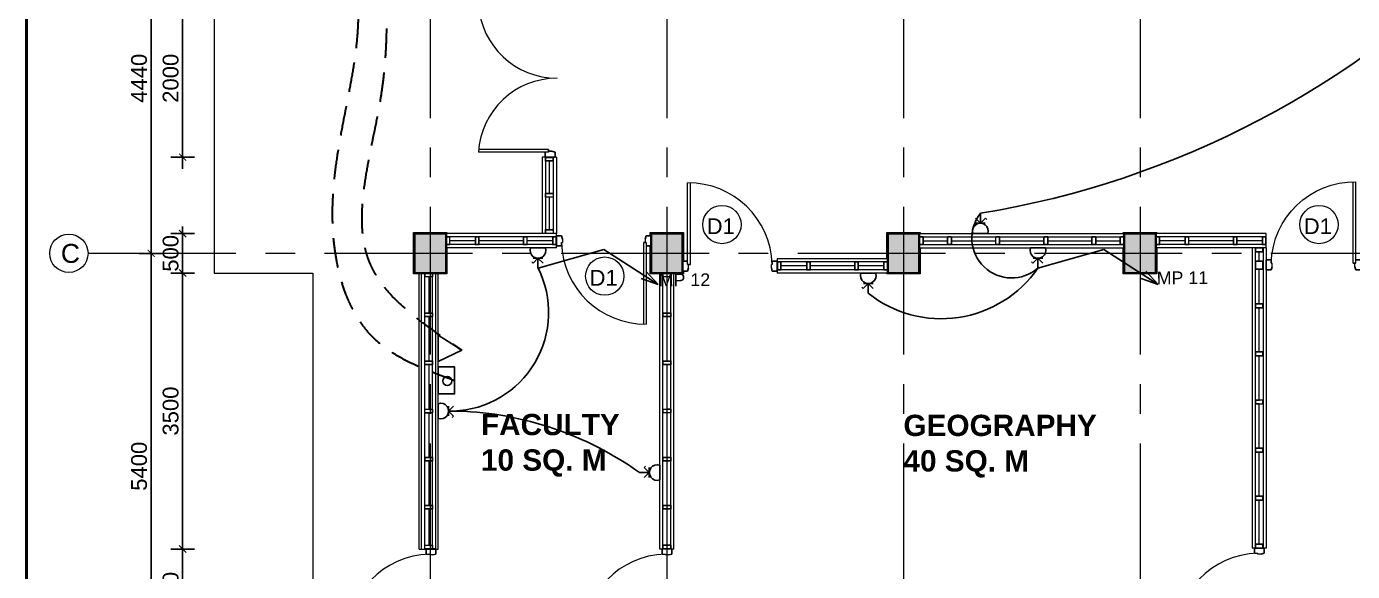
# Model space of a CAD drawing. Header units: inches. Extents: x 527934 to 2134587, y -408734 to 227304.
# Drawn here: x 1396942 to 1413755, y -158539 to -151629 of the extents above; entities that cross this region are included whole.
import ezdxf

# ---------------------------------------------------------------- set-up
doc = ezdxf.new("R2010")
doc.units = ezdxf.units.IN
doc.header["$MEASUREMENT"] = 0
doc.linetypes.add('CENTER', pattern=[2, 1.25, -0.25, 0.25, -0.25])
doc.linetypes.add('HIDDEN', pattern=[0.375, 0.25, -0.125])
for name, color, linetype, lineweight in [('2 POWER TEL COMP', 3, 'Continuous', 25), ('6 LIGHT PT WIRING', 3, 'Continuous', 25), ('7 POWER PT WIRING', 3, 'Continuous', 25), ('centre line', 1, 'CENTER', 9), ('dim', 253, 'Continuous', 9), ('door', 77, 'Continuous', 13), ('hatch', 250, 'Continuous', 5), ('hatch - general', 252, 'Continuous', 5), ('hatch 2', 251, 'Continuous', 5), ('metal', 40, 'Continuous', 18), ('partition wall', 5, 'Continuous', 20), ('plaster line', 253, 'Continuous', 5), ('plinth', 5, 'Continuous', 9), ('sill', 253, 'Continuous', 13), ('text', 7, 'Continuous', 13), ('TITLE THICK', 7, 'Continuous', 50), ('wall - brick', 30, 'Continuous', 35)]:
    doc.layers.add(name, color=color, linetype=linetype, lineweight=lineweight)
doc.styles.add('labelling', font='arial.ttf')
doc.styles.get("Standard").update_dxf_attribs({"font": 'arial.ttf'})
doc.styles.add('style1', font='arial.ttf')
doc.linetypes.add('BATTING', pattern='A,0.0001,-0.1,[134,ltypeshp.shx,S=0.1,R=0,X=-0.1,Y=0],-0.2,[134,ltypeshp.shx,S=0.1,R=180,X=0.1,Y=0],-0.1', length=0.4001)
doc.dimstyles.new('dim 100', dxfattribs={"dimtxt": 200, "dimasz": 90, "dimexe": 150, "dimexo": 150, "dimgap": 50, "dimtad": 1, "dimdec": 0, "dimzin": 0, "dimdsep": 46, "dimtxsty": 'Standard', "dimblk": 'ARCHTICK', "dimcen": 100, "dimdle": 150, "dimazin": 0, "dimtfac": 1, "dimtdec": 0, "dimtix": 1, "dimtmove": 2, "dimatfit": 3, "dimfxl": 150, "dimfxlon": 1, "dimtolj": 1, "dimtzin": 0, "dimarcsym": 0})

# ---------------------------------------------------------------- blocks, each defined once
blk = doc.blocks.new('main door')
at = {"layer": 'door'}
for p, q in [((1794024, -134304), (1793136, -134304)), ((1794024, -134339), (1793139, -134339)), ((1794024, -136178), (1793136, -136178)), ((1794024, -136143), (1793139, -136143))]:
    blk.add_line(p, q, dxfattribs=at)
at = {"layer": 'door', "lineweight": 25}
for p, q in [((1793984, -134241), (1794109, -134241)), ((1793984, -134304), (1793984, -134241)), ((1794024, -134339), (1794024, -134304)), ((1794024, -134316), (1794069, -134316)), ((1794109, -134304), (1794069, -134316)), ((1794109, -134304), (1794109, -134241)), ((1793984, -136178), (1793984, -136241)), ((1794024, -136143), (1794024, -136178)), ((1794024, -136166), (1794069, -136166)), ((1794069, -136166), (1794109, -136178)), ((1794109, -136178), (1794109, -136241)), ((1793984, -136241), (1794109, -136241))]:
    blk.add_line(p, q, dxfattribs=at)
at = {"layer": 'door'}
for centre, start, end in [((1794134, -134241), 183.612, 270), ((1794134, -136241), 90, 176.388)]:
    blk.add_arc(centre, 1000, start, end, dxfattribs=at)
blk = doc.blocks.new('door 1')
at = {"layer": 'door', "lineweight": 25}
for p, q in [((1761262, -142071), (1761366, -142071)), ((1761262, -142124), (1761262, -142071)), ((1761366, -142124), (1761366, -142071)), ((1761333, -142134), (1761366, -142124)), ((1761262, -143019), (1761262, -143071)), ((1761296, -142990), (1761296, -143019)), ((1761333, -143009), (1761366, -143019)), ((1761366, -143019), (1761366, -143071)), ((1761262, -143071), (1761366, -143071))]:
    blk.add_line(p, q, dxfattribs=at)
at = {"layer": 'door'}
for p, q in [((1761262, -142124), (1761296, -142124)), ((1761296, -142124), (1761296, -142134)), ((1761333, -142134), (1761296, -142134)), ((1761296, -142990), (1760435, -142990)), ((1761296, -143019), (1760435, -143019)), ((1761333, -143009), (1761296, -143009))]:
    blk.add_line(p, q, dxfattribs=at)
blk.add_arc((1761320, -143009), 885, 91.5672, 180.6496, dxfattribs=at)
blk = doc.blocks.new('2X4')
at = {"layer": 'hatch 2'}
h = blk.add_hatch(dxfattribs=at)
h.set_pattern_fill('ANSI31', color=256, scale=20)
h.set_pattern_definition([(45, (0, 0), (-1.767766953, 1.767766953), [])])
h.paths.add_polyline_path([(5938822, -146997), (5938776, -146997, 0.414214), (5938774, -146999), (5938774, -147047), (5938777, -147047), (5938777, -147000), (5938821, -147000), (5938821, -147047), (5938824, -147047), (5938824, -146999, 0.414214)])
h.paths.add_polyline_path([(5938777, -147047), (5938774, -147047), (5938774, -147095, 0.414214), (5938776, -147097), (5938822, -147097, 0.414218), (5938824, -147095), (5938824, -147047), (5938821, -147047), (5938821, -147094), (5938777, -147094)])
at = {"layer": 'metal'}
blk.add_lwpolyline([(5938776, -147097), (5938822, -147097, 0.414214), (5938824, -147095), (5938824, -146999, 0.414214), (5938822, -146997), (5938776, -146997, 0.414214), (5938774, -146999), (5938774, -147095, 0.414214)], format="xyb", close=True, dxfattribs=at)
blk.add_lwpolyline([(5938777, -147094), (5938821, -147094), (5938821, -147000), (5938777, -147000)], close=True, dxfattribs=at)
blk = doc.blocks.new('_ArchTick')
at = {"color": 0, "linetype": 'ByBlock', "const_width": 0.15}
blk.add_lwpolyline([(-0.5, -0.5), (0.5, 0.5)], dxfattribs=at)
blk = doc.blocks.new('*D3021')
at = {"layer": 'Defpoints', "color": 0, "ltscale": 400}
for p in [(1401862, -150065), (1398522, -154505), (1401862, -154505)]:
    blk.add_point(p, dxfattribs=at)
at = {"layer": 'dim', "color": 0, "lineweight": -2, "ltscale": 400}
for p, q in [((1398522, -149915), (1398522, -154655)), ((1398672, -150065), (1398372, -150065)), ((1398672, -154505), (1398372, -154505))]:
    blk.add_line(p, q, dxfattribs=at)
at = {"layer": 'dim', "color": 0, "lineweight": -2, "ltscale": 400, "xscale": 90, "yscale": 90, "zscale": 90}
for p, rotation in [((1398522, -150065), 90), ((1398522, -154505), 270)]:
    blk.add_blockref('_ArchTick', p, dxfattribs=dict(at, rotation=rotation))
at = {"layer": 'dim', "color": 0, "ltscale": 400, "insert": (1398370, -152285), "char_height": 200, "attachment_point": 5, "rotation": 90}
blk.add_mtext('\\A1;4440', dxfattribs=at)
blk = doc.blocks.new('*D3022')
at = {"layer": 'Defpoints', "color": 0, "ltscale": 400}
for p in [(1401862, -154505), (1398522, -159905), (1401862, -159905)]:
    blk.add_point(p, dxfattribs=at)
at = {"layer": 'dim', "color": 0, "lineweight": -2, "ltscale": 400}
for p, q in [((1398672, -154505), (1398372, -154505)), ((1398522, -154355), (1398522, -160055)), ((1398672, -159905), (1398372, -159905))]:
    blk.add_line(p, q, dxfattribs=at)
at = {"layer": 'dim', "color": 0, "lineweight": -2, "ltscale": 400, "xscale": 90, "yscale": 90, "zscale": 90}
for p, rotation in [((1398522, -154505), 90), ((1398522, -159905), 270)]:
    blk.add_blockref('_ArchTick', p, dxfattribs=dict(at, rotation=rotation))
at = {"layer": 'dim', "color": 0, "ltscale": 400, "insert": (1398370, -157205), "char_height": 200, "attachment_point": 5, "rotation": 90}
blk.add_mtext('\\A1;5400', dxfattribs=at)
blk = doc.blocks.new('*D2314')
at = {"layer": 'Defpoints', "color": 0, "ltscale": 400}
for p in [(1403482, -151285), (1398922, -153285), (1403482, -153285)]:
    blk.add_point(p, dxfattribs=at)
at = {"layer": 'dim', "color": 0, "lineweight": -2, "ltscale": 400}
for p, q in [((1398922, -151135), (1398922, -153435)), ((1399072, -151285), (1398772, -151285)), ((1399072, -153285), (1398772, -153285))]:
    blk.add_line(p, q, dxfattribs=at)
at = {"layer": 'dim', "color": 0, "lineweight": -2, "ltscale": 400, "xscale": 90, "yscale": 90, "zscale": 90}
for p, rotation in [((1398922, -151285), 90), ((1398922, -153285), 270)]:
    blk.add_blockref('_ArchTick', p, dxfattribs=dict(at, rotation=rotation))
at = {"layer": 'dim', "color": 0, "ltscale": 400, "insert": (1398770, -152285), "char_height": 200, "attachment_point": 5, "rotation": 90}
blk.add_mtext('\\A1;2000', dxfattribs=at)
blk = doc.blocks.new('*D3027')
at = {"layer": 'Defpoints', "color": 0, "ltscale": 400}
for p in [(1403482, -154255), (1398922, -154755), (1401862, -154755)]:
    blk.add_point(p, dxfattribs=at)
at = {"layer": 'dim', "color": 0, "lineweight": -2, "ltscale": 400}
for p, q in [((1398922, -154255), (1398922, -154165)), ((1399072, -154255), (1398772, -154255)), ((1398922, -154255), (1398922, -154755)), ((1399072, -154755), (1398772, -154755)), ((1398922, -154755), (1398922, -154845))]:
    blk.add_line(p, q, dxfattribs=at)
at = {"layer": 'dim', "color": 0, "lineweight": -2, "ltscale": 400, "xscale": 90, "yscale": 90, "zscale": 90}
for p, rotation in [((1398922, -154255), 270), ((1398922, -154755), 90)]:
    blk.add_blockref('_ArchTick', p, dxfattribs=dict(at, rotation=rotation))
at = {"layer": 'dim', "color": 0, "ltscale": 400, "insert": (1398770, -154505), "char_height": 200, "attachment_point": 5, "rotation": 90}
blk.add_mtext('\\A1;500', dxfattribs=at)
blk = doc.blocks.new('*D3028')
at = {"layer": 'Defpoints', "color": 0, "ltscale": 400}
for p in [(1401862, -154755), (1398922, -158255), (1401922, -158255)]:
    blk.add_point(p, dxfattribs=at)
at = {"layer": 'dim', "color": 0, "lineweight": -2, "ltscale": 400}
for p, q in [((1398922, -154605), (1398922, -158405)), ((1399072, -154755), (1398772, -154755)), ((1399072, -158255), (1398772, -158255))]:
    blk.add_line(p, q, dxfattribs=at)
at = {"layer": 'dim', "color": 0, "lineweight": -2, "ltscale": 400, "xscale": 90, "yscale": 90, "zscale": 90}
for p, rotation in [((1398922, -154755), 90), ((1398922, -158255), 270)]:
    blk.add_blockref('_ArchTick', p, dxfattribs=dict(at, rotation=rotation))
at = {"layer": 'dim', "color": 0, "ltscale": 400, "insert": (1398770, -156505), "char_height": 200, "attachment_point": 5, "rotation": 90}
blk.add_mtext('\\A1;3500', dxfattribs=at)
blk = doc.blocks.new('*D2315')
at = {"layer": 'Defpoints', "color": 0, "ltscale": 400}
for p in [(1401922, -158255), (1398922, -159455), (1401922, -159455)]:
    blk.add_point(p, dxfattribs=at)
at = {"layer": 'dim', "color": 0, "lineweight": -2, "ltscale": 400}
for p, q in [((1398922, -158105), (1398922, -159605)), ((1399072, -158255), (1398772, -158255)), ((1399072, -159455), (1398772, -159455))]:
    blk.add_line(p, q, dxfattribs=at)
at = {"layer": 'dim', "color": 0, "lineweight": -2, "ltscale": 400, "xscale": 90, "yscale": 90, "zscale": 90}
for p, rotation in [((1398922, -158255), 90), ((1398922, -159455), 270)]:
    blk.add_blockref('_ArchTick', p, dxfattribs=dict(at, rotation=rotation))
at = {"layer": 'dim', "color": 0, "ltscale": 400, "insert": (1398770, -158855), "char_height": 200, "attachment_point": 5, "rotation": 90}
blk.add_mtext('\\A1;1200', dxfattribs=at)
blk = doc.blocks.new('15 amp socket')
at = {"color": 3, "lineweight": 25}
for p, q in [((593022, 179162), (593022, 179286)), ((593022, 179162), (592958, 179225)), ((592960, 179162), (593084, 179162)), ((593022, 179162), (593085, 179225)), ((593085, 179225), (593102, 179208)), ((592928, 179029), (593115, 179029))]:
    blk.add_line(p, q, dxfattribs=at)
blk.add_arc((593022, 179062), 99.5, 340.3538, 199.6462, dxfattribs=at)
blk = doc.blocks.new('*U1908')
at = {"color": 3}
for p, q in [((-181314.18, -126920.66), (-181293.84, -126918.08)), ((-181293.84, -126918.08), (-181299.51, -126917.36)), ((-181293.84, -126918.08), (-181299.16, -126920.12)), ((-181326.36, -126938.56), (-181314.18, -126920.66))]:
    blk.add_line(p, q, dxfattribs=at)
blk = doc.blocks.new('TEL OUTLET')
at = {"color": 2}
for p, q in [((5876377, -80918), (5876186, -81218)), ((5876377, -80918), (5876521, -81218)), ((5876186, -81218), (5876521, -81218))]:
    blk.add_line(p, q, dxfattribs=at)
blk = doc.blocks.new('DATA OUTLET')
at = {"color": 6}
blk.add_lwpolyline([(5876198, -81485), (5876542, -81485), (5876542, -81694), (5876198, -81694)], close=True, dxfattribs=at)
blk.add_circle((5876363, -81600), 57.3, dxfattribs=at)

msp = doc.modelspace()

# ---------------------------------------------------------------- hatches: boundary and pattern name
at = {"layer": 'hatch - general'}
h = msp.add_hatch(dxfattribs=at)
h.set_pattern_fill('AR-CONC', color=256, scale=15)
h.set_pattern_definition([(50, (-719819.97, -60048.64), (107.5890274, -9.4128202), [11.25, -123.75]), (355, (-719819.97, -60048.64), (-20.8127, 112.82882), [9, -99]), (100.4514445, (-719811, -60049.42), (86.776327, 103.4159986), [9.561029, -105.171317]), (46.1842, (-719819.97, -60018.64), (160.0862, -24.827892), [16.875, -185.625]), (96.6356355, (-719806.63, -60020.7), (140.199292, 146.11779), [14.341551, -157.757064]), (351.184164, (-719819.97, -60018.64), (140.199292, 146.11779), [13.5, -148.5]), (21, (-719804.97, -60026.14), (89.5360578, -60.3928336), [11.25, -123.75]), (326, (-719804.97, -60026.14), (36.4973, 108.772507), [9, -99]), (71.451445, (-719797.5, -60031.17), (126.0333565, 48.379673), [9.5610285, -105.171317]), (37.5, (-719819.966, -60048.636), (1.8239783, 49.9340781), [0, -97.8, 0, -100.5, 0, -99.375]), (7.5, (-719819.966, -60048.636), (39.4604306, 59.1617568), [0, -57.3, 0, -95.55, 0, -37.875]), (327.5, (-719853.416, -60048.636), (80.0733654, -3.38323076), [0, -37.5, 0, -117, 0, -155.25]), (317.5, (-719868.416, -60048.636), (87.4779254, 15.0157473), [0, -48.75, 0, -77.7, 0, -110.25])])
h.paths.add_polyline_path([(1417261.7, -154254.6), (1417061.7, -154254.6), (1417061.7, -154504.6), (1417261.7, -154504.6)])
h.paths.add_polyline_path([(1417261.7, -154504.6), (1417061.7, -154504.6), (1417061.7, -154754.6), (1417261.7, -154754.6)])
h.paths.add_polyline_path([(1417061.7, -154504.6), (1416861.7, -154504.6), (1416861.7, -154754.6), (1417061.7, -154754.6)])
h.paths.add_polyline_path([(1417061.7, -154254.6), (1416861.7, -154254.6), (1416861.7, -154504.6), (1417061.7, -154504.6)])
h.paths.add_polyline_path([(1414261.7, -154504.6), (1414061.7, -154504.6), (1414061.7, -154754.6), (1414261.7, -154754.6)])
h.paths.add_polyline_path([(1414261.7, -154254.6), (1414061.7, -154254.6), (1414061.7, -154504.6), (1414261.7, -154504.6)])
h.paths.add_polyline_path([(1414061.7, -154254.6), (1413861.7, -154254.6), (1413861.7, -154504.6), (1414061.7, -154504.6)])
h.paths.add_polyline_path([(1414061.7, -154504.6), (1413861.7, -154504.6), (1413861.7, -154754.6), (1414061.7, -154754.6)])
h.paths.add_polyline_path([(1411261.7, -154504.6), (1411061.7, -154504.6), (1411061.7, -154754.6), (1411261.7, -154754.6)])
h.paths.add_polyline_path([(1411261.7, -154254.6), (1411061.7, -154254.6), (1411061.7, -154504.6), (1411261.7, -154504.6)])
h.paths.add_polyline_path([(1411061.7, -154254.6), (1410861.7, -154254.6), (1410861.7, -154504.6), (1411061.7, -154504.6)])
h.paths.add_polyline_path([(1411061.7, -154504.6), (1410861.7, -154504.6), (1410861.7, -154754.6), (1411061.7, -154754.6)])
h.paths.add_polyline_path([(1408061.7, -154504.6), (1407861.7, -154504.6), (1407861.7, -154754.6), (1408061.7, -154754.6)])
h.paths.add_polyline_path([(1408261.7, -154504.6), (1408061.7, -154504.6), (1408061.7, -154754.6), (1408261.7, -154754.6)])
h.paths.add_polyline_path([(1408261.7, -154254.6), (1408061.7, -154254.6), (1408061.7, -154504.6), (1408261.7, -154504.6)])
h.paths.add_polyline_path([(1408061.7, -154254.6), (1407861.7, -154254.6), (1407861.7, -154504.6), (1408061.7, -154504.6)])
h.paths.add_polyline_path([(1405261.7, -154504.6), (1405061.7, -154504.6), (1405061.7, -154754.6), (1405261.7, -154754.6)])
h.paths.add_polyline_path([(1405261.7, -154254.6), (1405061.7, -154254.6), (1405061.7, -154504.6), (1405261.7, -154504.6)])
h.paths.add_polyline_path([(1405061.7, -154254.6), (1404861.7, -154254.6), (1404861.7, -154504.6), (1405061.7, -154504.6)])
h.paths.add_polyline_path([(1405061.7, -154504.6), (1404861.7, -154504.6), (1404861.7, -154754.6), (1405061.7, -154754.6)])
h.paths.add_polyline_path([(1402261.7, -154504.6), (1402061.7, -154504.6), (1402061.7, -154754.6), (1402261.7, -154754.6)])
h.paths.add_polyline_path([(1402261.7, -154254.6), (1402061.7, -154254.6), (1402061.7, -154504.6), (1402261.7, -154504.6)])
h.paths.add_polyline_path([(1402061.7, -154254.6), (1401861.7, -154254.6), (1401861.7, -154504.6), (1402061.7, -154504.6)])
h.paths.add_polyline_path([(1402061.7, -154504.6), (1401861.7, -154504.6), (1401861.7, -154754.6), (1402061.7, -154754.6)])
h.paths.add_polyline_path([(1402061.7, -149814.6), (1401861.7, -149814.6), (1401861.7, -150064.6), (1402061.7, -150064.6)])
h.paths.add_polyline_path([(1402261.7, -149814.6), (1402061.7, -149814.6), (1402061.7, -150064.6), (1402261.7, -150064.6)])
h.paths.add_polyline_path([(1402261.7, -150064.6), (1402061.7, -150064.6), (1402061.7, -150314.6), (1402261.7, -150314.6)])
h.paths.add_polyline_path([(1402061.7, -150064.6), (1401861.7, -150064.6), (1401861.7, -150314.6), (1402061.7, -150314.6)])
h.paths.add_polyline_path([(1405061.7, -149814.6), (1404861.7, -149814.6), (1404861.7, -150064.6), (1405061.7, -150064.6)])
h.paths.add_polyline_path([(1405261.7, -149814.6), (1405061.7, -149814.6), (1405061.7, -150064.6), (1405261.7, -150064.6)])
h.paths.add_polyline_path([(1405261.7, -150064.6), (1405061.7, -150064.6), (1405061.7, -150314.6), (1405261.7, -150314.6)])
h.paths.add_polyline_path([(1405061.7, -150064.6), (1404861.7, -150064.6), (1404861.7, -150314.6), (1405061.7, -150314.6)])
h.paths.add_polyline_path([(1408261.7, -150064.6), (1408061.7, -150064.6), (1408061.7, -150314.6), (1408261.7, -150314.6)])
h.paths.add_polyline_path([(1408261.7, -149814.6), (1408061.7, -149814.6), (1408061.7, -150064.6), (1408261.7, -150064.6)])
h.paths.add_polyline_path([(1408061.7, -149814.6), (1407861.7, -149814.6), (1407861.7, -150064.6), (1408061.7, -150064.6)])
h.paths.add_polyline_path([(1408061.7, -150064.6), (1407861.7, -150064.6), (1407861.7, -150314.6), (1408061.7, -150314.6)])
h.paths.add_polyline_path([(1411261.7, -150064.6), (1410861.7, -150064.6), (1410861.7, -150314.6), (1411261.7, -150314.6)])
h.paths.add_polyline_path([(1411261.7, -149814.6), (1410861.7, -149814.6), (1410861.7, -150064.6), (1411261.7, -150064.6)])
h.paths.add_polyline_path([(1414261.7, -150064.6), (1414061.7, -150064.6), (1414061.7, -150314.6), (1414261.7, -150314.6)])
h.paths.add_polyline_path([(1414061.7, -150064.6), (1413861.7, -150064.6), (1413861.7, -150314.6), (1414061.7, -150314.6)])
h.paths.add_polyline_path([(1414061.7, -149814.6), (1413861.7, -149814.6), (1413861.7, -150064.6), (1414061.7, -150064.6)])
h.paths.add_polyline_path([(1414261.7, -149814.6), (1414061.7, -149814.6), (1414061.7, -150064.6), (1414261.7, -150064.6)])
h.paths.add_polyline_path([(1417261.7, -150064.6), (1417061.7, -150064.6), (1417061.7, -150314.6), (1417261.7, -150314.6)])
h.paths.add_polyline_path([(1417061.7, -150064.6), (1416861.7, -150064.6), (1416861.7, -150314.6), (1417061.7, -150314.6)])
h.paths.add_polyline_path([(1417261.7, -149814.6), (1417061.7, -149814.6), (1417061.7, -150064.6), (1417261.7, -150064.6)])
h.paths.add_polyline_path([(1417061.7, -149814.6), (1416861.7, -149814.6), (1416861.7, -150064.6), (1417061.7, -150064.6)])
h.paths.add_polyline_path([(1420261.7, -150064.6), (1420061.7, -150064.6), (1420061.7, -150314.6), (1420261.7, -150314.6)])
h.paths.add_polyline_path([(1420261.7, -149814.6), (1420061.7, -149814.6), (1420061.7, -150064.6), (1420261.7, -150064.6)])
h.paths.add_polyline_path([(1420061.7, -149814.6), (1419861.7, -149814.6), (1419861.7, -150064.6), (1420061.7, -150064.6)])
h.paths.add_polyline_path([(1420061.7, -150064.6), (1419861.7, -150064.6), (1419861.7, -150314.6), (1420061.7, -150314.6)])
h.paths.add_polyline_path([(1423261.7, -150064.6), (1423061.7, -150064.6), (1423061.7, -150314.6), (1423171.7, -150314.6), (1423261.7, -150314.6)])
h.paths.add_polyline_path([(1423261.7, -149814.6), (1423061.7, -149814.6), (1423061.7, -150064.6), (1423261.7, -150064.6)])
h.paths.add_polyline_path([(1423061.7, -149814.6), (1422861.7, -149814.6), (1422861.7, -150064.6), (1423061.7, -150064.6)])
h.paths.add_polyline_path([(1423061.7, -150064.6), (1422861.7, -150064.6), (1422861.7, -150314.6), (1423061.7, -150314.6)])
h.paths.add_polyline_path([(1427261.7, -150064.6), (1427061.7, -150064.6), (1427061.7, -150314.6), (1427261.7, -150314.6)])
h.paths.add_polyline_path([(1427261.7, -149814.6), (1427061.7, -149814.6), (1427061.7, -150064.6), (1427261.7, -150064.6)])
h.paths.add_polyline_path([(1427061.7, -149814.6), (1426861.7, -149814.6), (1426861.7, -150064.6), (1427061.7, -150064.6)])
h.paths.add_polyline_path([(1427061.7, -150064.6), (1426861.7, -150064.6), (1426861.7, -150314.6), (1427061.7, -150314.6)])
h.paths.add_polyline_path([(1430261.7, -150064.6), (1430061.7, -150064.6), (1430061.7, -150314.6), (1430261.7, -150314.6)])
h.paths.add_polyline_path([(1430261.7, -149814.6), (1430061.7, -149814.6), (1430061.7, -150064.6), (1430261.7, -150064.6)])
h.paths.add_polyline_path([(1430061.7, -149814.6), (1429861.7, -149814.6), (1429861.7, -150064.6), (1430061.7, -150064.6)])
h.paths.add_polyline_path([(1430061.7, -150064.6), (1429861.7, -150064.6), (1429861.7, -150314.6), (1430061.7, -150314.6)])
h.paths.add_polyline_path([(1433261.7, -150064.6), (1433061.7, -150064.6), (1433061.7, -150314.6), (1433261.7, -150314.6)])
h.paths.add_polyline_path([(1433261.7, -149814.6), (1433061.7, -149814.6), (1433061.7, -150064.6), (1433261.7, -150064.6)])
h.paths.add_polyline_path([(1433061.7, -149814.6), (1432861.7, -149814.6), (1432861.7, -150064.6), (1433061.7, -150064.6)])
h.paths.add_polyline_path([(1433061.7, -150064.6), (1432861.7, -150064.6), (1432861.7, -150314.6), (1433061.7, -150314.6)])
h.paths.add_polyline_path([(1433261.7, -144664.6), (1433061.7, -144664.6), (1433061.7, -144914.6), (1433261.7, -144914.6)])
h.paths.add_polyline_path([(1433261.7, -144414.6), (1433061.7, -144414.6), (1433061.7, -144664.6), (1433261.7, -144664.6)])
h.paths.add_polyline_path([(1433061.7, -144414.6), (1432861.7, -144414.6), (1432861.7, -144664.6), (1433061.7, -144664.6)])
h.paths.add_polyline_path([(1433061.7, -144664.6), (1432861.7, -144664.6), (1432861.7, -144914.6), (1433061.7, -144914.6)])
h.paths.add_polyline_path([(1430261.7, -144664.6), (1430061.7, -144664.6), (1430061.7, -144914.6), (1430261.7, -144914.6)])
h.paths.add_polyline_path([(1430261.7, -144414.6), (1430061.7, -144414.6), (1430061.7, -144664.6), (1430261.7, -144664.6)])
h.paths.add_polyline_path([(1430061.7, -144414.6), (1429861.7, -144414.6), (1429861.7, -144664.6), (1430061.7, -144664.6)])
h.paths.add_polyline_path([(1430061.7, -144664.6), (1429861.7, -144664.6), (1429861.7, -144914.6), (1430061.7, -144914.6)])
h.paths.add_polyline_path([(1427261.7, -144664.6), (1427061.7, -144664.6), (1427061.7, -144914.6), (1427261.7, -144914.6)])
h.paths.add_polyline_path([(1427261.7, -144414.6), (1427061.7, -144414.6), (1427061.7, -144664.6), (1427261.7, -144664.6)])
h.paths.add_polyline_path([(1427061.7, -144414.6), (1426861.7, -144414.6), (1426861.7, -144664.6), (1427061.7, -144664.6)])
h.paths.add_polyline_path([(1427061.7, -144664.6), (1426861.7, -144664.6), (1426861.7, -144914.6), (1427061.7, -144914.6)])
h.paths.add_polyline_path([(1423261.7, -144664.6), (1423061.7, -144664.6), (1423061.7, -144914.6), (1423261.7, -144914.6)])
h.paths.add_polyline_path([(1423261.7, -144414.6), (1423061.7, -144414.6), (1423061.7, -144664.6), (1423261.7, -144664.6)])
h.paths.add_polyline_path([(1423061.7, -144414.6), (1422861.7, -144414.6), (1422861.7, -144664.6), (1423061.7, -144664.6)])
h.paths.add_polyline_path([(1423061.7, -144664.6), (1422861.7, -144664.6), (1422861.7, -144914.6), (1423061.7, -144914.6)])
h.paths.add_polyline_path([(1420261.7, -144664.6), (1420061.7, -144664.6), (1420061.7, -144914.6), (1420261.7, -144914.6)])
h.paths.add_polyline_path([(1420261.7, -144414.6), (1420061.7, -144414.6), (1420061.7, -144664.6), (1420261.7, -144664.6)])
h.paths.add_polyline_path([(1420061.7, -144414.6), (1419861.7, -144414.6), (1419861.7, -144664.6), (1420061.7, -144664.6)])
h.paths.add_polyline_path([(1420061.7, -144664.6), (1419861.7, -144664.6), (1419861.7, -144914.6), (1420061.7, -144914.6)])
h.paths.add_polyline_path([(1417261.7, -144664.6), (1417061.7, -144664.6), (1417061.7, -144914.6), (1417261.7, -144914.6)])
h.paths.add_polyline_path([(1417261.7, -144414.6), (1417061.7, -144414.6), (1417061.7, -144664.6), (1417261.7, -144664.6)])
h.paths.add_polyline_path([(1417061.7, -144414.6), (1416861.7, -144414.6), (1416861.7, -144664.6), (1417061.7, -144664.6)])
h.paths.add_polyline_path([(1417061.7, -144664.6), (1416861.7, -144664.6), (1416861.7, -144914.6), (1417061.7, -144914.6)])
h.paths.add_polyline_path([(1414261.7, -144664.6), (1414061.7, -144664.6), (1414061.7, -144914.6), (1414261.7, -144914.6)])
h.paths.add_polyline_path([(1414261.7, -144414.6), (1414061.7, -144414.6), (1414061.7, -144664.6), (1414261.7, -144664.6)])
h.paths.add_polyline_path([(1414061.7, -144414.6), (1413861.7, -144414.6), (1413861.7, -144664.6), (1414061.7, -144664.6)])
h.paths.add_polyline_path([(1414061.7, -144664.6), (1413861.7, -144664.6), (1413861.7, -144914.6), (1414061.7, -144914.6)])
h.paths.add_polyline_path([(1411261.7, -144664.6), (1411061.7, -144664.6), (1411061.7, -144914.6), (1411261.7, -144914.6)])
h.paths.add_polyline_path([(1411261.7, -144414.6), (1411061.7, -144414.6), (1411061.7, -144664.6), (1411261.7, -144664.6)])
h.paths.add_polyline_path([(1411061.7, -144414.6), (1410861.7, -144414.6), (1410861.7, -144664.6), (1411061.7, -144664.6)])
h.paths.add_polyline_path([(1411061.7, -144664.6), (1410861.7, -144664.6), (1410861.7, -144914.6), (1411061.7, -144914.6)])
h.paths.add_polyline_path([(1408261.7, -144664.6), (1408061.7, -144664.6), (1408061.7, -144914.6), (1408261.7, -144914.6)])
h.paths.add_polyline_path([(1408261.7, -144414.6), (1408061.7, -144414.6), (1408061.7, -144664.6), (1408261.7, -144664.6)])
h.paths.add_polyline_path([(1408061.7, -144414.6), (1407861.7, -144414.6), (1407861.7, -144664.6), (1408061.7, -144664.6)])
h.paths.add_polyline_path([(1408061.7, -144664.6), (1407861.7, -144664.6), (1407861.7, -144914.6), (1408061.7, -144914.6)])
h.paths.add_polyline_path([(1405261.7, -144664.6), (1405061.7, -144664.6), (1405061.7, -144914.6), (1405261.7, -144914.6)])
h.paths.add_polyline_path([(1405261.7, -144414.6), (1405061.7, -144414.6), (1405061.7, -144664.6), (1405261.7, -144664.6)])
h.paths.add_polyline_path([(1405061.7, -144414.6), (1404861.7, -144414.6), (1404861.7, -144664.6), (1405061.7, -144664.6)])
h.paths.add_polyline_path([(1405061.7, -144664.6), (1404861.7, -144664.6), (1404861.7, -144914.6), (1405061.7, -144914.6)])
h.paths.add_polyline_path([(1402261.7, -144664.6), (1402061.7, -144664.6), (1402061.7, -144914.6), (1402261.7, -144914.6)])
h.paths.add_polyline_path([(1402261.7, -144414.6), (1402061.7, -144414.6), (1402061.7, -144664.6), (1402261.7, -144664.6)])
h.paths.add_polyline_path([(1402061.7, -144414.6), (1401861.7, -144414.6), (1401861.7, -144664.6), (1402061.7, -144664.6)])
h.paths.add_polyline_path([(1402061.7, -144664.6), (1401861.7, -144664.6), (1401861.7, -144914.6), (1402061.7, -144914.6)])

# ---------------------------------------------------------------- linework, layer by layer
at = {"layer": '6 LIGHT PT WIRING', "ltscale": 400}
for centre, radius, start, end in [((1407148.9, -142473.8), 11677.1, 279.30516, 316.09172), ((1409434, -154311.2), 506.1, 141.66285, 311.21626), ((1402312.3, -155255.4), 1250, 272.04514, 26.79554), ((1408541.3, -153841.6), 1492.2, 231.65625, 325.25944), ((1402274, -160698.7), 4196.6, 54.44284, 88.01931)]:
    msp.add_arc(centre, radius, start, end, dxfattribs=at)
at = {"layer": '7 POWER PT WIRING', "color": 2, "linetype": 'HIDDEN', "lineweight": 30, "ltscale": 1500}
msp.add_spline([(1402461.6, -145390.4), (1401688.5, -146057.5), (1401329.5, -149667), (1401430, -152541), (1401291.5, -154624.5), (1402461.6, -155733.1)], degree=3, dxfattribs=at)
at = {"layer": '7 POWER PT WIRING', "color": 6, "linetype": 'HIDDEN', "lineweight": 30, "ltscale": 1500}
msp.add_spline([(1402370.6, -145774), (1401621, -145860.5), (1400833.5, -148793.5), (1401134, -151766.5), (1400819, -154054), (1401320, -155555), (1402370.6, -156116.7)], degree=3, dxfattribs=at)
at = {"layer": 'centre line', "ltscale": 1500}
for p, q in [((1402061.7, -141914.6), (1402061.7, -162754.6)), ((1405061.7, -141914.5), (1405061.7, -162754.6)), ((1408061.7, -141914.5), (1408061.7, -162754.6)), ((1411061.7, -141914.5), (1411061.7, -162754.6)), ((1397722, -154504.6), (1435881.7, -154504.6))]:
    msp.add_line(p, q, dxfattribs=at)
at = {"layer": 'dim'}
for centre in [(1405759.8, -154139.8), (1413330.7, -154139.8), (1397479.1, -154504.6), (1404274.4, -154794.2)]:
    msp.add_circle(centre, 242.9, dxfattribs=at)
at = {"layer": 'hatch', "linetype": 'BATTING', "ltscale": 80}
for p, q in [((1403571.7, -153744.6), (1403571.7, -153334.6)), ((1403571.7, -154204.6), (1403571.7, -153794.6)), ((1402631.7, -154344.6), (1402311.7, -154344.6)), ((1403241.7, -154344.6), (1402681.7, -154344.6)), ((1403611.7, -154344.6), (1403291.7, -154344.6)), ((1408311.7, -154344.6), (1408621.7, -154344.6)), ((1408671.7, -154344.6), (1409231.7, -154344.6)), ((1409281.7, -154344.6), (1409841.7, -154344.6)), ((1409891.7, -154344.6), (1410451.7, -154344.6)), ((1410501.7, -154344.6), (1410811.7, -154344.6)), ((1411631.7, -154344.6), (1411311.7, -154344.6)), ((1412241.7, -154344.6), (1411681.7, -154344.6)), ((1412611.7, -154344.6), (1412291.7, -154344.6)), ((1412571.7, -154604.9), (1412571.7, -154484.6)), ((1406831.7, -154664.6), (1406511.7, -154664.6)), ((1407441.7, -154664.6), (1406881.7, -154664.6)), ((1407811.7, -154664.6), (1407491.7, -154664.6)), ((1402041.7, -154804.6), (1402041.7, -155259.6)), ((1405061.7, -154804.6), (1405061.7, -155259.6)), ((1412571.7, -155144.6), (1412571.7, -154704.9)), ((1402041.7, -155309.6), (1402041.7, -155869.6)), ((1405061.7, -155309.6), (1405061.7, -155869.6)), ((1412571.7, -155754.6), (1412571.7, -155194.6)), ((1412571.7, -156364.6), (1412571.7, -155804.6)), ((1402041.7, -155919.6), (1402041.7, -156479.6)), ((1405061.7, -155919.6), (1405061.7, -156479.6)), ((1402041.7, -156529.6), (1402041.7, -157089.6)), ((1405061.7, -156529.6), (1405061.7, -157089.6)), ((1412571.7, -156974.6), (1412571.7, -156414.6)), ((1412571.7, -157584.6), (1412571.7, -157024.6)), ((1402041.7, -157139.6), (1402041.7, -157699.6)), ((1405061.7, -157139.6), (1405061.7, -157699.6)), ((1412571.7, -158194.6), (1412571.7, -157634.6)), ((1402041.7, -157749.6), (1402041.7, -158204.6)), ((1405061.7, -157749.6), (1405061.7, -158204.6))]:
    msp.add_line(p, q, dxfattribs=at)
at = {"layer": 'metal'}
for points in [[(1412526.7, -154704.9), (1412616.7, -154704.9, 0.4142136), (1412621.7, -154699.9), (1412621.7, -154609.9, 0.4142136), (1412616.7, -154604.9), (1412526.7, -154604.9, 0.4142136), (1412521.7, -154609.9), (1412521.7, -154699.9, 0.4142136)], [(1412526.7, -154702.4), (1412616.7, -154702.4, 0.4142136), (1412619.2, -154699.9), (1412619.2, -154609.9, 0.4142136), (1412616.7, -154607.4), (1412526.7, -154607.4, 0.4142136), (1412524.2, -154609.9), (1412524.2, -154699.9, 0.4142136)]]:
    msp.add_lwpolyline(points, format="xyb", close=True, dxfattribs=at)
at = {"layer": 'partition wall'}
for p, q in [((1403661.7, -153284.6), (1403481.7, -153284.6)), ((1403481.7, -153284.6), (1403481.7, -154254.6)), ((1403521.7, -153284.6), (1403521.7, -154254.6)), ((1403621.7, -153284.6), (1403621.7, -154254.6)), ((1403661.7, -153284.6), (1403661.7, -154254.6)), ((1403661.7, -154254.6), (1402261.7, -154254.6)), ((1403661.7, -154294.6), (1402261.7, -154294.6)), ((1408261.7, -154254.6), (1410861.7, -154254.6)), ((1408261.7, -154294.6), (1410861.7, -154294.6)), ((1412661.7, -154254.6), (1411261.7, -154254.6)), ((1412661.7, -154294.6), (1411261.7, -154294.6)), ((1412661.7, -154434.6), (1412661.7, -154254.6)), ((1403661.7, -154394.6), (1402261.7, -154394.6)), ((1403661.7, -154434.6), (1402261.7, -154434.6)), ((1408261.7, -154394.6), (1410861.7, -154394.6)), ((1408261.7, -154434.6), (1410861.7, -154434.6)), ((1412661.7, -154394.6), (1411261.7, -154394.6)), ((1412661.7, -154434.6), (1411261.7, -154434.6)), ((1407861.7, -154574.6), (1406461.7, -154574.6)), ((1407861.7, -154614.6), (1406461.7, -154614.6)), ((1401951.7, -158254.6), (1401951.7, -154754.6)), ((1401991.7, -158254.6), (1401991.7, -154754.6)), ((1402091.7, -158254.6), (1402091.7, -154754.6)), ((1402131.7, -158254.6), (1402131.7, -154754.6)), ((1404971.7, -158254.6), (1404971.7, -154754.6)), ((1405011.7, -158254.6), (1405011.7, -154754.6)), ((1405111.7, -158254.6), (1405111.7, -154754.6)), ((1405151.7, -158254.6), (1405151.7, -154754.6)), ((1407861.7, -154714.6), (1406461.7, -154714.6)), ((1407861.7, -154754.6), (1406461.7, -154754.6)), ((1401951.7, -158254.6), (1402131.7, -158254.6))]:
    msp.add_line(p, q, dxfattribs=at)
at = {"layer": 'partition wall', "ltscale": 400}
for p, q in [((1403661.7, -154434.6), (1403661.7, -154254.6)), ((1412481.7, -154434.6), (1412481.7, -158244.8)), ((1412521.7, -154434.6), (1412521.7, -158244.8)), ((1412621.7, -154434.6), (1412621.7, -158244.6)), ((1412661.7, -154434.6), (1412661.7, -158244.6)), ((1406461.7, -154574.6), (1406461.7, -154754.6)), ((1405151.7, -158254.6), (1404971.7, -158254.6)), ((1412661.7, -158244.6), (1412481.7, -158244.6))]:
    msp.add_line(p, q, dxfattribs=at)
at = {"layer": 'plaster line', "ltscale": 400}
for points in [[(1401921.7, -154766.6), (1401849.7, -154766.6), (1401849.7, -154242.6), (1402273.7, -154242.6), (1402273.7, -154254.6)], [(1404849.7, -154284.1), (1404849.7, -154242.6), (1405273.7, -154242.6), (1405273.7, -154604.6)], [(1407849.7, -154574.6), (1407849.7, -154242.6), (1408273.7, -154242.6), (1408273.7, -154254.6)], [(1410849.7, -154254.6), (1410849.7, -154242.6), (1411273.7, -154242.6), (1411273.7, -154254.6)], [(1402273.7, -154434.6), (1402273.7, -154766.6), (1402161.7, -154766.6)], [(1404971.7, -154766.6), (1404849.7, -154766.6), (1404849.7, -154409.1)], [(1408273.7, -154434.6), (1408273.7, -154766.6), (1408061.7, -154766.6)], [(1411273.7, -154714.6), (1411273.7, -154766.6), (1410849.7, -154766.6), (1410849.7, -154434.6)], [(1411273.7, -154434.6), (1411273.7, -154766.6)], [(1405273.7, -154729.6), (1405273.7, -154766.6), (1405151.7, -154766.6)], [(1408061.7, -154766.6), (1407849.7, -154766.6), (1407849.7, -154754.6)]]:
    msp.add_lwpolyline(points, dxfattribs=at)
at = {"layer": 'plinth', "ltscale": 400}
for p, q in [((1399322, -148524.6), (1399322, -154754.6)), ((1399322, -154754.6), (1400572, -154754.6)), ((1400572, -154754.6), (1400572, -160154.6))]:
    msp.add_line(p, q, dxfattribs=at)
at = {"layer": 'sill'}
for p, q in [((1401921.7, -158254.6), (1401921.7, -154754.6)), ((1402161.7, -158254.6), (1402161.7, -154754.6)), ((1401921.7, -158254.6), (1401951.7, -158254.6)), ((1402131.7, -158254.6), (1402161.7, -158254.6))]:
    msp.add_line(p, q, dxfattribs=at)
at = {"layer": 'TITLE THICK'}
msp.add_lwpolyline([(1396942.1, -140136), (1435942.1, -140136), (1435942.1, -167836), (1396942.1, -167836)], close=True, dxfattribs=at)
at = {"layer": 'wall - brick'}
msp.add_line((1407945.6, -154254.6), (1408072.6, -154254.6), dxfattribs=at)
for points in [[(1401861.7, -154254.6), (1402261.7, -154254.6), (1402261.7, -154754.6), (1401861.7, -154754.6)], [(1404861.7, -154254.6), (1405261.7, -154254.6), (1405261.7, -154754.6), (1404861.7, -154754.6)], [(1407861.7, -154254.6), (1408261.7, -154254.6), (1408261.7, -154754.6), (1407861.7, -154754.6)], [(1410861.7, -154254.6), (1411261.7, -154254.6), (1411261.7, -154754.6), (1410861.7, -154754.6)]]:
    msp.add_lwpolyline(points, close=True, dxfattribs=at)

# ---------------------------------------------------------------- block references
at = {"layer": '2 POWER TEL COMP'}
msp.add_blockref('15 amp socket', (816015.3, -333283.6), dxfattribs=at)
for p, rotation in [((1996449.7, 24594.4), 179.9999999991662), ((2002789.2, 24594.4), 179.9999999991662), ((2000637.2, 24274.4), 179.9999999991662), ((1223132.7, 436517.1), 270), ((1584000.7, -750306.3), 90)]:
    msp.add_blockref('15 amp socket', p, dxfattribs=dict(at, rotation=rotation))
at = {"layer": '2 POWER TEL COMP', "color": 3}
for name, p, rotation in [('TEL OUTLET', (1483379.6, 5720643.8), 270), ('DATA OUTLET', (1320676.6, -6032486.6), 90)]:
    msp.add_blockref(name, p, dxfattribs=dict(at, rotation=rotation))
at = {"layer": '7 POWER PT WIRING', "color": 3, "xscale": 39.99999999988315, "yscale": 40, "zscale": 40.00000000000001, "rotation": 320.0183563455831}
for p in [(10223618.4, -924416.4), (10229957.9, -924416.4)]:
    msp.add_blockref('*U1908', p, dxfattribs=at)
at = {"layer": 'hatch - general', "xscale": -1}
for p, rotation in [((1256524.8, 5785489.5), 90), ((1256524.8, 5785029.5), 90), ((1256524.8, 5784569.5), 90), ((-4530512.4, -301391.5), 180), ((-4530152.4, -301391.5), 180), ((-4529542.4, -301391.5), 180), ((-4528932.4, -301391.5), 180), ((-4528322.4, -301391.5), 180), ((-4527962.4, -301391.5), 180), ((1254994.8, 5784019.5), 90), ((1258014.8, 5784019.5), 90), ((1254994.8, 5783514.5), 90), ((1258014.8, 5783514.5), 90), ((1254994.8, 5782904.5), 90), ((1258014.8, 5782904.5), 90), ((1254994.8, 5782294.5), 90), ((1258014.8, 5782294.5), 90), ((1254994.8, 5781684.5), 90), ((1258014.8, 5781684.5), 90), ((1254994.8, 5781074.5), 90), ((1258014.8, 5781074.5), 90), ((1254994.8, 5780569.5), 90), ((1258014.8, 5780569.5), 90)]:
    msp.add_blockref('2X4', p, dxfattribs=dict(at, rotation=rotation))
at = {"layer": 'hatch - general'}
for p, rotation in [((7341085.8, -301391.5), 180), ((7341455.8, -301391.5), 180), ((7342065.8, -301391.5), 180), ((7342435.8, -301391.5), 180), ((7350085.8, -301391.5), 180), ((7350455.8, -301391.5), 180), ((7351065.8, -301391.5), 180), ((7351435.8, -301391.5), 180), ((1265524.8, -6093258.7), 90), ((7345285.8, -301711.5), 180), ((7345655.8, -301711.5), 180), ((7346265.8, -301711.5), 180), ((7346635.8, -301711.5), 180), ((1265524.8, -6093968.7), 90), ((1265524.8, -6094578.7), 90), ((1265524.8, -6095188.7), 90), ((1265524.8, -6095798.7), 90), ((1265524.8, -6096408.7), 90), ((1265524.8, -6097018.7), 90)]:
    msp.add_blockref('2X4', p, dxfattribs=dict(at, rotation=rotation))
at = {"layer": 'partition wall'}
msp.add_blockref('main door', (-390464.8, -17043.1), dxfattribs=at)
at = {"layer": 'partition wall', "yscale": 1.19999999999709, "zscale": 1.2}
for p, xscale, rotation in [((1576947.5, 1958910.2), 1.19999999999709, 270), ((1242175.9, 1958925.2), -1.19999999999709, 90), ((1233175.9, -2267923.9), 1.19999999999709, 90)]:
    msp.add_blockref('door 1', p, dxfattribs=dict(at, xscale=xscale, rotation=rotation))
at = {"layer": 'partition wall', "xscale": 1.199999999953434, "yscale": 1.19999999999709, "zscale": 1.2}
for p in [(-711504.9, 12231.2), (-708513.1, 12231.2), (-701002.5, 12241.2)]:
    msp.add_blockref('door 1', p, dxfattribs=at)

# ---------------------------------------------------------------- texts
at = {"layer": '7 POWER PT WIRING', "color": 3, "ltscale": 0.005, "char_height": 161.28, "attachment_point": 5, "rotation": 0.25602, "style": 'labelling'}
for s, insert in [('MP 12', (1405285.1, -154840.8)), ('MP 11', (1411598.6, -154814.8))]:
    msp.add_mtext(s, dxfattribs=dict(at, insert=insert))
at = {"layer": 'text', "style": 'style1'}
for s, height, p in [('D1', 200, (1405566.8, -154260.9)), ('D1', 200, (1413137.7, -154260.9)), ('C', 240, (1397377.8, -154625.7)), ('D1', 200, (1404081.4, -154915.3))]:
    msp.add_text(s, height=height, dxfattribs=at).set_placement(p)
at = {"layer": 'text', "char_height": 270, "attachment_point": 1}
for s, insert in [('{\\fArial|b1|i0|c0|p34;FACULTY\\P10 SQ. M}', (1402704.3, -156540.6)), ('{\\fArial|b1|i0|c0|p34;GEOGRAPHY\\P40 SQ. M}', (1408061.7, -156551.4))]:
    msp.add_mtext_dynamic_manual_height_columns(s, width=2282.796, gutter_width=1, heights=[0], dxfattribs=dict(at, insert=insert))

# ---------------------------------------------------------------- dimensions: what is measured, and where the dimension line sits
at = {"layer": 'dim', "ltscale": 400}
for base, p1, p2, picture, middle in [((1398522, -154504.6), (1401861.7, -150064.6), (1401861.7, -154504.6), '*D3021', (1398369.9, -152284.6)), ((1398922, -153284.6), (1403481.7, -151284.6), (1403481.7, -153284.6), '*D2314', (1398769.9, -152284.6)), ((1398922, -154754.6), (1403481.7, -154254.6), (1401861.7, -154754.6), '*D3027', (1398769.9, -154504.6)), ((1398522, -159904.6), (1401861.7, -154504.6), (1401861.7, -159904.6), '*D3022', (1398369.9, -157204.6)), ((1398922, -158254.6), (1401861.7, -154754.6), (1401921.7, -158254.6), '*D3028', (1398769.9, -156504.6)), ((1398922, -159454.6), (1401921.7, -158254.6), (1401921.7, -159454.6), '*D2315', (1398769.9, -158854.6))]:
    dim = msp.add_linear_dim(base=base, p1=p1, p2=p2, angle=90, dimstyle='dim 100', override={"dimpost": '\\X'}, dxfattribs=at)
    dim.commit()
    dim.dimension.update_dxf_attribs({"geometry": picture, "text_midpoint": middle})

doc.saveas('drawing.dxf')
